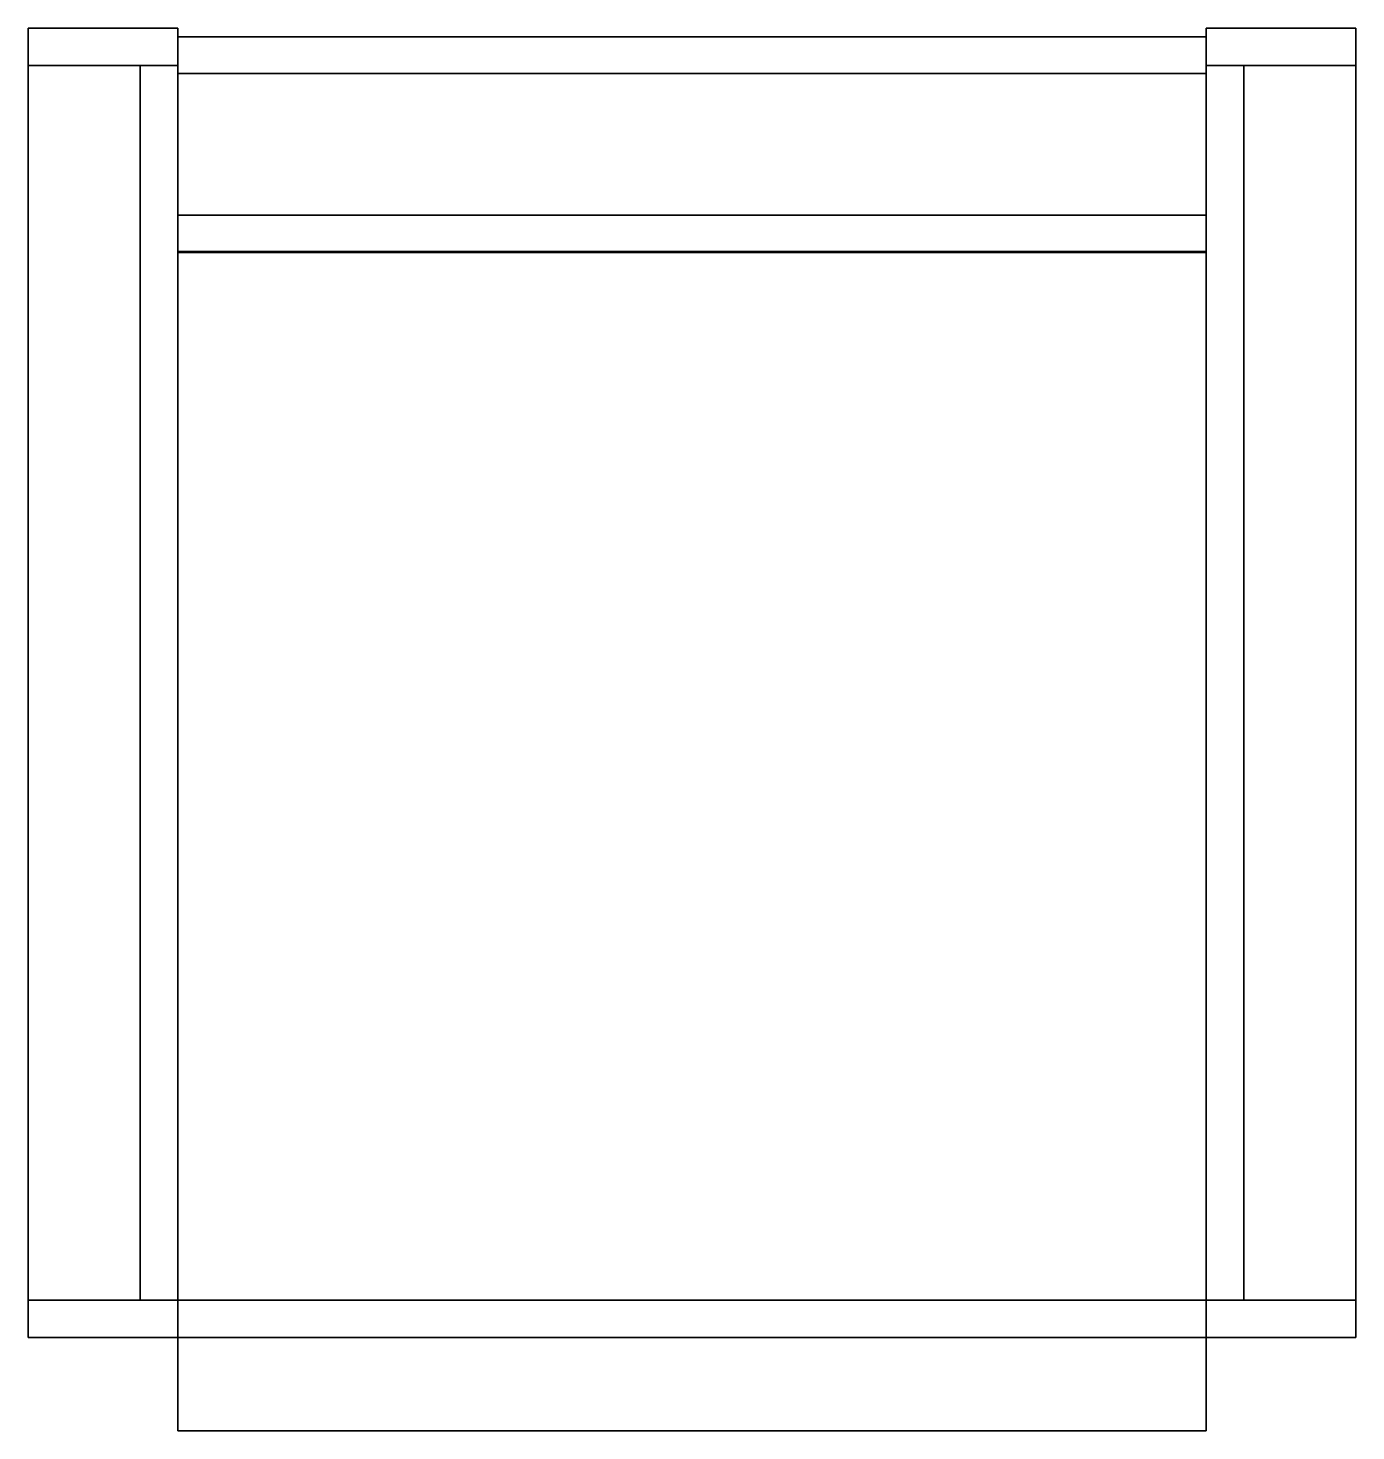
# Model space of a CAD drawing. Extents: x 0 to 0.71, y -0.75 to 0.
import ezdxf

# ---------------------------------------------------------------- set-up
doc = ezdxf.new("R2010")
doc.units = 0
doc.header["$LTSCALE"] = 0.1
doc.header["$MEASUREMENT"] = 0
doc.layers.get('0').update_dxf_attribs({"color": 8, "linetype": 'CONTINUOUS'})

msp = doc.modelspace()

# ---------------------------------------------------------------- linework, layer by layer
at = {"color": 171, "extrusion": (-1, 0, 0), "elevation": -0.63}
msp.add_lwpolyline([(0.08, 0.4), (0.19, 0.4), (0.08, 0.73), (0, 0.75)], close=True, dxfattribs=at)
at = {"color": 171}
for points in [[(0.08, 0, 0.75), (0.08, -0.08, 0.73), (0.08, -0.19, 0.4), (0.08, -0.08, 0.4)], [(0.63, 0, 0.75), (0.63, -0.08, 0.73), (0.63, -0.19, 0.4), (0.63, -0.08, 0.4)]]:
    msp.add_3dface(points, dxfattribs=at)

# ---------------------------------------------------------------- meshes
at = {"color": 35}
mesh = msp.add_polymesh((6, 3), dxfattribs=at)
for k, corner in enumerate([(0, -0.02), (0.08, -0.02), (0.08, -0.02), (0, 0), (0.08, 0), (0.08, 0), (0, 0, 0.44), (0.08, 0, 0.44), (0.08, 0), (0, -0.02, 0.44), (0.08, -0.02, 0.44), (0.08, -0.02), (0, -0.02, 0.44), (0, -0.02, 0.44), (0, -0.02), (0, 0, 0.44), (0, 0, 0.44), (0, 0)]):
    mesh.set_mesh_vertex(divmod(k, 3), corner)
mesh = msp.add_polymesh((6, 3), dxfattribs=at)
for k, corner in enumerate([(0, -0.7, 0.44), (0.08, -0.7, 0.44), (0.08, -0.7, 0.44), (0, 0, 0.44), (0.08, 0, 0.44), (0.08, 0, 0.44), (0, 0, 0.46), (0.08, 0, 0.46), (0.08, 0, 0.44), (0, -0.7, 0.46), (0.08, -0.7, 0.46), (0.08, -0.7, 0.44), (0, -0.7, 0.46), (0, -0.7, 0.46), (0, -0.7, 0.44), (0, 0, 0.46), (0, 0, 0.46), (0, 0, 0.44)]):
    mesh.set_mesh_vertex(divmod(k, 3), corner)
mesh = msp.add_polymesh((6, 3), dxfattribs=at)
for k, corner in enumerate([(0.63, -0.02), (0.71, -0.02), (0.71, -0.02), (0.63, 0), (0.71, 0), (0.71, 0), (0.63, 0, 0.44), (0.71, 0, 0.44), (0.71, 0), (0.63, -0.02, 0.44), (0.71, -0.02, 0.44), (0.71, -0.02), (0.63, -0.02, 0.44), (0.63, -0.02, 0.44), (0.63, -0.02), (0.63, 0, 0.44), (0.63, 0, 0.44), (0.63, 0)]):
    mesh.set_mesh_vertex(divmod(k, 3), corner)
mesh = msp.add_polymesh((6, 3), dxfattribs=at)
for k, corner in enumerate([(0.63, -0.7, 0.44), (0.71, -0.7, 0.44), (0.71, -0.7, 0.44), (0.63, 0, 0.44), (0.71, 0, 0.44), (0.71, 0, 0.44), (0.63, 0, 0.46), (0.71, 0, 0.46), (0.71, 0, 0.44), (0.63, -0.7, 0.46), (0.71, -0.7, 0.46), (0.71, -0.7, 0.44), (0.63, -0.7, 0.46), (0.63, -0.7, 0.46), (0.63, -0.7, 0.44), (0.63, 0, 0.46), (0.63, 0, 0.46), (0.63, 0, 0.44)]):
    mesh.set_mesh_vertex(divmod(k, 3), corner)
mesh = msp.add_polymesh((6, 3), dxfattribs=at)
for k, corner in enumerate([(0.08, -0.1195, 0.22443), (0.63, -0.1195, 0.22443), (0.63, -0.1195, 0.22443), (0.08, -0.1, 0.22), (0.63, -0.1, 0.22), (0.63, -0.1, 0.22), (0.08, -0.0047, 0.63931), (0.63, -0.0047, 0.63931), (0.63, -0.1, 0.22), (0.08, -0.02421, 0.64374), (0.63, -0.02421, 0.64374), (0.63, -0.1195, 0.22443), (0.08, -0.02421, 0.64374), (0.08, -0.02421, 0.64374), (0.08, -0.1195, 0.22443), (0.08, -0.0047, 0.63931), (0.08, -0.0047, 0.63931), (0.08, -0.1, 0.22)]):
    mesh.set_mesh_vertex(divmod(k, 3), corner)
mesh = msp.add_polymesh((6, 3), dxfattribs=at)
for k, corner in enumerate([(0.06, -0.68, 0.22), (0.08, -0.68, 0.22), (0.08, -0.68, 0.22), (0.06, -0.02, 0.22), (0.08, -0.02, 0.22), (0.08, -0.02, 0.22), (0.06, -0.02, 0.3), (0.08, -0.02, 0.3), (0.08, -0.02, 0.22), (0.06, -0.68, 0.3), (0.08, -0.68, 0.3), (0.08, -0.68, 0.22), (0.06, -0.68, 0.3), (0.06, -0.68, 0.3), (0.06, -0.68, 0.22), (0.06, -0.02, 0.3), (0.06, -0.02, 0.3), (0.06, -0.02, 0.22)]):
    mesh.set_mesh_vertex(divmod(k, 3), corner)
mesh = msp.add_polymesh((6, 3), dxfattribs=at)
for k, corner in enumerate([(0.63, -0.68, 0.22), (0.65, -0.68, 0.22), (0.65, -0.68, 0.22), (0.63, -0.02, 0.22), (0.65, -0.02, 0.22), (0.65, -0.02, 0.22), (0.63, -0.02, 0.3), (0.65, -0.02, 0.3), (0.65, -0.02, 0.22), (0.63, -0.68, 0.3), (0.65, -0.68, 0.3), (0.65, -0.68, 0.22), (0.63, -0.68, 0.3), (0.63, -0.68, 0.3), (0.63, -0.68, 0.22), (0.63, -0.02, 0.3), (0.63, -0.02, 0.3), (0.63, -0.02, 0.22)]):
    mesh.set_mesh_vertex(divmod(k, 3), corner)
at = {"color": 171}
mesh = msp.add_polymesh((6, 3), dxfattribs=at)
for k, corner in enumerate([(0.08, -0.75, 0.28), (0.63, -0.75, 0.28), (0.63, -0.75, 0.28), (0.08, -0.12, 0.28), (0.63, -0.12, 0.28), (0.63, -0.12, 0.28), (0.08, -0.12, 0.4), (0.63, -0.12, 0.4), (0.63, -0.12, 0.28), (0.08, -0.75, 0.4), (0.63, -0.75, 0.4), (0.63, -0.75, 0.28), (0.08, -0.75, 0.4), (0.08, -0.75, 0.4), (0.08, -0.75, 0.28), (0.08, -0.12, 0.4), (0.08, -0.12, 0.4), (0.08, -0.12, 0.28)]):
    mesh.set_mesh_vertex(divmod(k, 3), corner)
at = {"color": 35}
mesh = msp.add_polymesh((6, 3), dxfattribs=at)
for k, corner in enumerate([(0, -0.7), (0.08, -0.7), (0.08, -0.7), (0, -0.68), (0.08, -0.68), (0.08, -0.68), (0, -0.68, 0.44), (0.08, -0.68, 0.44), (0.08, -0.68), (0, -0.7, 0.44), (0.08, -0.7, 0.44), (0.08, -0.7), (0, -0.7, 0.44), (0, -0.7, 0.44), (0, -0.7), (0, -0.68, 0.44), (0, -0.68, 0.44), (0, -0.68)]):
    mesh.set_mesh_vertex(divmod(k, 3), corner)
mesh = msp.add_polymesh((6, 3), dxfattribs=at)
for k, corner in enumerate([(0.08, -0.7, 0.2), (0.63, -0.7, 0.2), (0.63, -0.7, 0.2), (0.08, -0.68, 0.2), (0.63, -0.68, 0.2), (0.63, -0.68, 0.2), (0.08, -0.68, 0.28), (0.63, -0.68, 0.28), (0.63, -0.68, 0.2), (0.08, -0.7, 0.28), (0.63, -0.7, 0.28), (0.63, -0.7, 0.2), (0.08, -0.7, 0.28), (0.08, -0.7, 0.28), (0.08, -0.7, 0.2), (0.08, -0.68, 0.28), (0.08, -0.68, 0.28), (0.08, -0.68, 0.2)]):
    mesh.set_mesh_vertex(divmod(k, 3), corner)
mesh = msp.add_polymesh((6, 3), dxfattribs=at)
for k, corner in enumerate([(0.63, -0.7), (0.71, -0.7), (0.71, -0.7), (0.63, -0.68), (0.71, -0.68), (0.71, -0.68), (0.63, -0.68, 0.44), (0.71, -0.68, 0.44), (0.71, -0.68), (0.63, -0.7, 0.44), (0.71, -0.7, 0.44), (0.71, -0.7), (0.63, -0.7, 0.44), (0.63, -0.7, 0.44), (0.63, -0.7), (0.63, -0.68, 0.44), (0.63, -0.68, 0.44), (0.63, -0.68)]):
    mesh.set_mesh_vertex(divmod(k, 3), corner)

doc.saveas('drawing.dxf')
